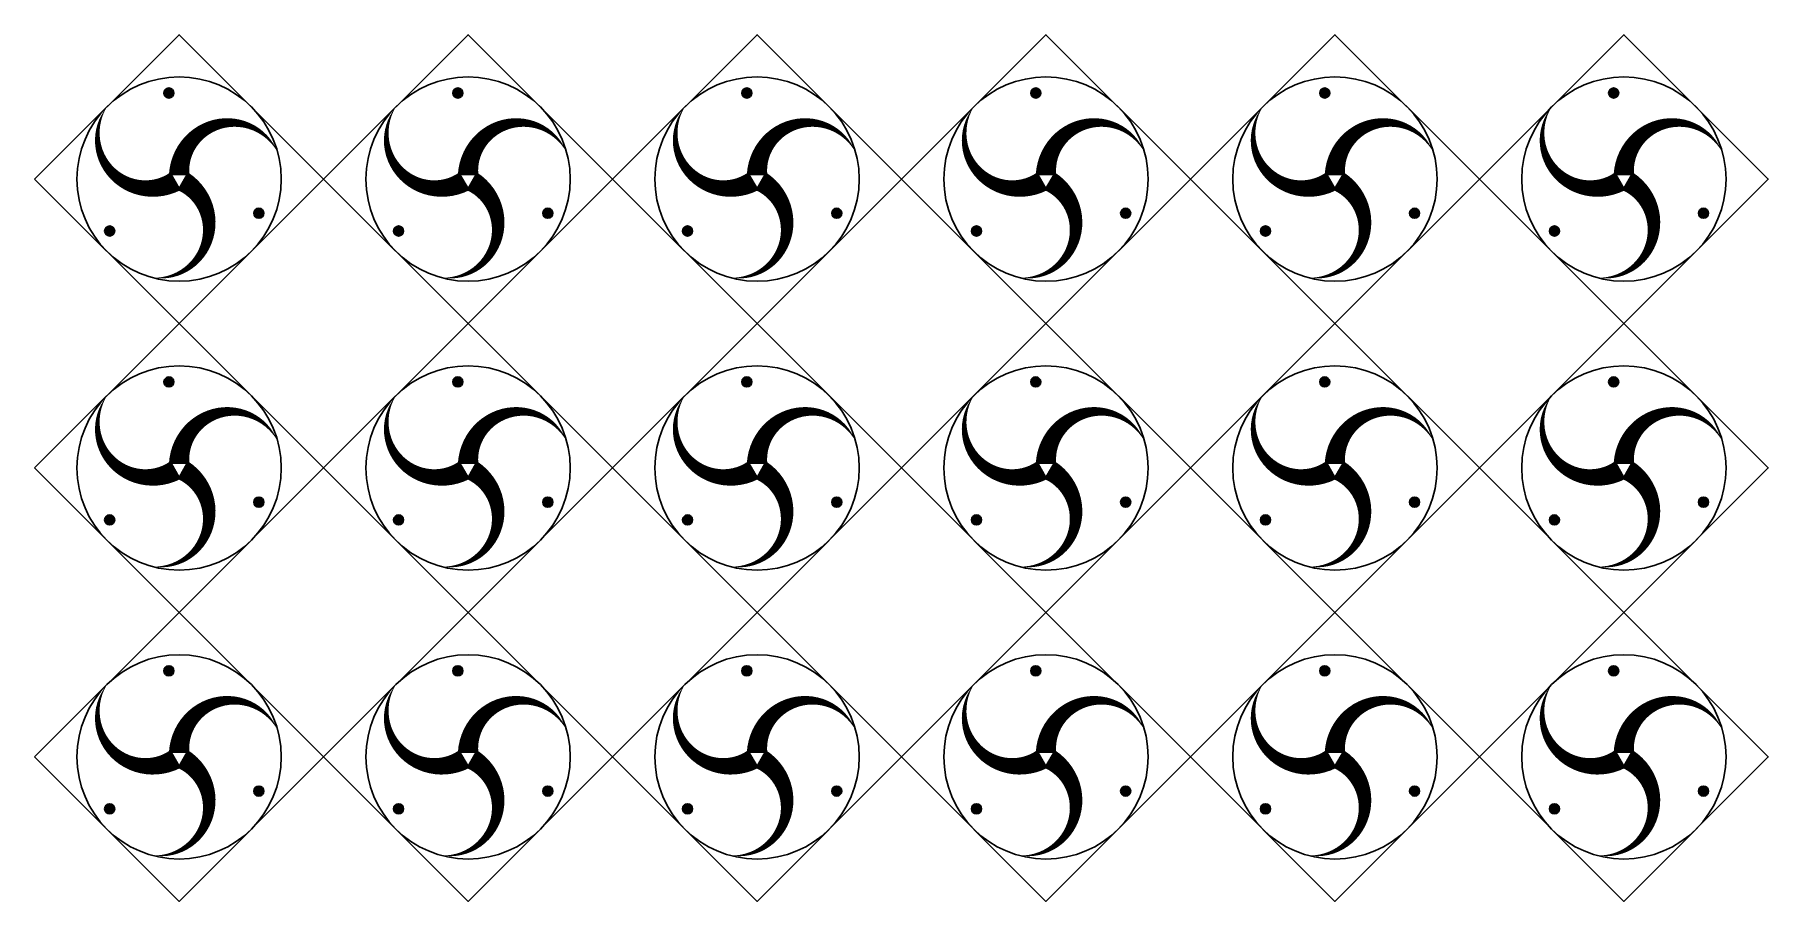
# Model space of a CAD drawing. Header units: millimetres. Extents: x 869 to 1293, y 650 to 862.
import ezdxf

# ---------------------------------------------------------------- set-up
doc = ezdxf.new("R2010")
doc.units = ezdxf.units.MM
doc.layers.add('粗实线', color=7, linetype='Continuous', lineweight=30)

msp = doc.modelspace()

# ---------------------------------------------------------------- hatches: boundary and pattern name
at = {"layer": '粗实线'}
h = msp.add_hatch(color=256, dxfattribs=at)
h.set_gradient(color2=(0, 0, 0), one_color=1)
edge = h.paths.add_edge_path()
edge.add_arc((901.55, 847.36), 1.23, 0, 360)
h = msp.add_hatch(color=256, dxfattribs=at)
h.set_gradient(color2=(0, 0, 0), one_color=1)
edge = h.paths.add_edge_path()
edge.add_arc((972.26, 847.36), 1.23, 0, 360)
h = msp.add_hatch(color=256, dxfattribs=at)
h.set_gradient(color2=(0, 0, 0), one_color=1)
edge = h.paths.add_edge_path()
edge.add_arc((1042.97, 847.36), 1.23, 0, 360)
h = msp.add_hatch(color=256, dxfattribs=at)
h.set_gradient(color2=(0, 0, 0), one_color=1)
edge = h.paths.add_edge_path()
edge.add_arc((1113.68, 847.36), 1.23, 0, 360)
h = msp.add_hatch(color=256, dxfattribs=at)
h.set_gradient(color2=(0, 0, 0), one_color=1)
edge = h.paths.add_edge_path()
edge.add_arc((1184.39, 847.36), 1.23, 0, 360)
h = msp.add_hatch(color=256, dxfattribs=at)
h.set_gradient(color2=(0, 0, 0), one_color=1)
edge = h.paths.add_edge_path()
edge.add_arc((1255.1, 847.36), 1.23, 0, 360)
h = msp.add_hatch(color=256, dxfattribs=at)
h.set_gradient(color2=(0, 0, 0), one_color=1)
edge = h.paths.add_edge_path()
edge.add_arc((923.55, 817.92), 1.23, 0, 360)
h = msp.add_hatch(color=256, dxfattribs=at)
h.set_gradient(color2=(0, 0, 0), one_color=1)
edge = h.paths.add_edge_path()
edge.add_arc((994.26, 817.92), 1.23, 0, 360)
h = msp.add_hatch(color=256, dxfattribs=at)
h.set_gradient(color2=(0, 0, 0), one_color=1)
edge = h.paths.add_edge_path()
edge.add_arc((1064.97, 817.92), 1.23, 0, 360)
h = msp.add_hatch(color=256, dxfattribs=at)
h.set_gradient(color2=(0, 0, 0), one_color=1)
edge = h.paths.add_edge_path()
edge.add_arc((1135.68, 817.92), 1.23, 0, 360)
h = msp.add_hatch(color=256, dxfattribs=at)
h.set_gradient(color2=(0, 0, 0), one_color=1)
edge = h.paths.add_edge_path()
edge.add_arc((1206.39, 817.92), 1.23, 0, 360)
h = msp.add_hatch(color=256, dxfattribs=at)
h.set_gradient(color2=(0, 0, 0), one_color=1)
edge = h.paths.add_edge_path()
edge.add_arc((1277.1, 817.92), 1.23, 0, 360)
h = msp.add_hatch(color=256, dxfattribs=at)
h.set_gradient(color2=(0, 0, 0), one_color=1)
edge = h.paths.add_edge_path()
edge.add_arc((887.05, 813.58), 1.23, 0, 360)
h = msp.add_hatch(color=256, dxfattribs=at)
h.set_gradient(color2=(0, 0, 0), one_color=1)
edge = h.paths.add_edge_path()
edge.add_arc((957.76, 813.58), 1.23, 0, 360)
h = msp.add_hatch(color=256, dxfattribs=at)
h.set_gradient(color2=(0, 0, 0), one_color=1)
edge = h.paths.add_edge_path()
edge.add_arc((1028.47, 813.58), 1.23, 0, 360)
h = msp.add_hatch(color=256, dxfattribs=at)
h.set_gradient(color2=(0, 0, 0), one_color=1)
edge = h.paths.add_edge_path()
edge.add_arc((1099.18, 813.58), 1.23, 0, 360)
h = msp.add_hatch(color=256, dxfattribs=at)
h.set_gradient(color2=(0, 0, 0), one_color=1)
edge = h.paths.add_edge_path()
edge.add_arc((1169.89, 813.58), 1.23, 0, 360)
h = msp.add_hatch(color=256, dxfattribs=at)
h.set_gradient(color2=(0, 0, 0), one_color=1)
edge = h.paths.add_edge_path()
edge.add_arc((1240.6, 813.58), 1.23, 0, 360)
h = msp.add_hatch(color=256, dxfattribs=at)
h.set_gradient(color2=(0, 0, 0), one_color=1)
edge = h.paths.add_edge_path()
edge.add_arc((901.55, 776.65), 1.23, 0, 360)
h = msp.add_hatch(color=256, dxfattribs=at)
h.set_gradient(color2=(0, 0, 0), one_color=1)
edge = h.paths.add_edge_path()
edge.add_arc((972.26, 776.65), 1.23, 0, 360)
h = msp.add_hatch(color=256, dxfattribs=at)
h.set_gradient(color2=(0, 0, 0), one_color=1)
edge = h.paths.add_edge_path()
edge.add_arc((1042.97, 776.65), 1.23, 0, 360)
h = msp.add_hatch(color=256, dxfattribs=at)
h.set_gradient(color2=(0, 0, 0), one_color=1)
edge = h.paths.add_edge_path()
edge.add_arc((1113.68, 776.65), 1.23, 0, 360)
h = msp.add_hatch(color=256, dxfattribs=at)
h.set_gradient(color2=(0, 0, 0), one_color=1)
edge = h.paths.add_edge_path()
edge.add_arc((1184.39, 776.65), 1.23, 0, 360)
h = msp.add_hatch(color=256, dxfattribs=at)
h.set_gradient(color2=(0, 0, 0), one_color=1)
edge = h.paths.add_edge_path()
edge.add_arc((1255.1, 776.65), 1.23, 0, 360)
h = msp.add_hatch(color=256, dxfattribs=at)
h.set_gradient(color2=(0, 0, 0), one_color=1)
edge = h.paths.add_edge_path()
edge.add_arc((923.55, 747.21), 1.23, 0, 360)
h = msp.add_hatch(color=256, dxfattribs=at)
h.set_gradient(color2=(0, 0, 0), one_color=1)
edge = h.paths.add_edge_path()
edge.add_arc((994.26, 747.21), 1.23, 0, 360)
h = msp.add_hatch(color=256, dxfattribs=at)
h.set_gradient(color2=(0, 0, 0), one_color=1)
edge = h.paths.add_edge_path()
edge.add_arc((1064.97, 747.21), 1.23, 0, 360)
h = msp.add_hatch(color=256, dxfattribs=at)
h.set_gradient(color2=(0, 0, 0), one_color=1)
edge = h.paths.add_edge_path()
edge.add_arc((1135.68, 747.21), 1.23, 0, 360)
h = msp.add_hatch(color=256, dxfattribs=at)
h.set_gradient(color2=(0, 0, 0), one_color=1)
edge = h.paths.add_edge_path()
edge.add_arc((1206.39, 747.21), 1.23, 0, 360)
h = msp.add_hatch(color=256, dxfattribs=at)
h.set_gradient(color2=(0, 0, 0), one_color=1)
edge = h.paths.add_edge_path()
edge.add_arc((1277.1, 747.21), 1.23, 0, 360)
h = msp.add_hatch(color=256, dxfattribs=at)
h.set_gradient(color2=(0, 0, 0), one_color=1)
edge = h.paths.add_edge_path()
edge.add_arc((887.05, 742.87), 1.23, 0, 360)
h = msp.add_hatch(color=256, dxfattribs=at)
h.set_gradient(color2=(0, 0, 0), one_color=1)
edge = h.paths.add_edge_path()
edge.add_arc((957.76, 742.87), 1.23, 0, 360)
h = msp.add_hatch(color=256, dxfattribs=at)
h.set_gradient(color2=(0, 0, 0), one_color=1)
edge = h.paths.add_edge_path()
edge.add_arc((1028.47, 742.87), 1.23, 0, 360)
h = msp.add_hatch(color=256, dxfattribs=at)
h.set_gradient(color2=(0, 0, 0), one_color=1)
edge = h.paths.add_edge_path()
edge.add_arc((1099.18, 742.87), 1.23, 0, 360)
h = msp.add_hatch(color=256, dxfattribs=at)
h.set_gradient(color2=(0, 0, 0), one_color=1)
edge = h.paths.add_edge_path()
edge.add_arc((1169.89, 742.87), 1.23, 0, 360)
h = msp.add_hatch(color=256, dxfattribs=at)
h.set_gradient(color2=(0, 0, 0), one_color=1)
edge = h.paths.add_edge_path()
edge.add_arc((1240.6, 742.87), 1.23, 0, 360)
h = msp.add_hatch(color=256, dxfattribs=at)
h.set_gradient(color2=(0, 0, 0), one_color=1)
edge = h.paths.add_edge_path()
edge.add_arc((901.55, 705.94), 1.23, 0, 360)
h = msp.add_hatch(color=256, dxfattribs=at)
h.set_gradient(color2=(0, 0, 0), one_color=1)
edge = h.paths.add_edge_path()
edge.add_arc((972.26, 705.94), 1.23, 0, 360)
h = msp.add_hatch(color=256, dxfattribs=at)
h.set_gradient(color2=(0, 0, 0), one_color=1)
edge = h.paths.add_edge_path()
edge.add_arc((1042.97, 705.94), 1.23, 0, 360)
h = msp.add_hatch(color=256, dxfattribs=at)
h.set_gradient(color2=(0, 0, 0), one_color=1)
edge = h.paths.add_edge_path()
edge.add_arc((1113.68, 705.94), 1.23, 0, 360)
h = msp.add_hatch(color=256, dxfattribs=at)
h.set_gradient(color2=(0, 0, 0), one_color=1)
edge = h.paths.add_edge_path()
edge.add_arc((1184.39, 705.94), 1.23, 0, 360)
h = msp.add_hatch(color=256, dxfattribs=at)
h.set_gradient(color2=(0, 0, 0), one_color=1)
edge = h.paths.add_edge_path()
edge.add_arc((1255.1, 705.94), 1.23, 0, 360)
h = msp.add_hatch(color=256, dxfattribs=at)
h.set_gradient(color2=(0, 0, 0), one_color=1)
edge = h.paths.add_edge_path()
edge.add_arc((923.55, 676.5), 1.23, 0, 360)
h = msp.add_hatch(color=256, dxfattribs=at)
h.set_gradient(color2=(0, 0, 0), one_color=1)
edge = h.paths.add_edge_path()
edge.add_arc((994.26, 676.5), 1.23, 0, 360)
h = msp.add_hatch(color=256, dxfattribs=at)
h.set_gradient(color2=(0, 0, 0), one_color=1)
edge = h.paths.add_edge_path()
edge.add_arc((1064.97, 676.5), 1.23, 0, 360)
h = msp.add_hatch(color=256, dxfattribs=at)
h.set_gradient(color2=(0, 0, 0), one_color=1)
edge = h.paths.add_edge_path()
edge.add_arc((1135.68, 676.5), 1.23, 0, 360)
h = msp.add_hatch(color=256, dxfattribs=at)
h.set_gradient(color2=(0, 0, 0), one_color=1)
edge = h.paths.add_edge_path()
edge.add_arc((1206.39, 676.5), 1.23, 0, 360)
h = msp.add_hatch(color=256, dxfattribs=at)
h.set_gradient(color2=(0, 0, 0), one_color=1)
edge = h.paths.add_edge_path()
edge.add_arc((1277.1, 676.5), 1.23, 0, 360)
h = msp.add_hatch(color=256, dxfattribs=at)
h.set_gradient(color2=(0, 0, 0), one_color=1)
edge = h.paths.add_edge_path()
edge.add_arc((887.05, 672.16), 1.23, 0, 360)
h = msp.add_hatch(color=256, dxfattribs=at)
h.set_gradient(color2=(0, 0, 0), one_color=1)
edge = h.paths.add_edge_path()
edge.add_arc((957.76, 672.16), 1.23, 0, 360)
h = msp.add_hatch(color=256, dxfattribs=at)
h.set_gradient(color2=(0, 0, 0), one_color=1)
edge = h.paths.add_edge_path()
edge.add_arc((1028.47, 672.16), 1.23, 0, 360)
h = msp.add_hatch(color=256, dxfattribs=at)
h.set_gradient(color2=(0, 0, 0), one_color=1)
edge = h.paths.add_edge_path()
edge.add_arc((1099.18, 672.16), 1.23, 0, 360)
h = msp.add_hatch(color=256, dxfattribs=at)
h.set_gradient(color2=(0, 0, 0), one_color=1)
edge = h.paths.add_edge_path()
edge.add_arc((1169.89, 672.16), 1.23, 0, 360)
h = msp.add_hatch(color=256, dxfattribs=at)
h.set_gradient(color2=(0, 0, 0), one_color=1)
edge = h.paths.add_edge_path()
edge.add_arc((1240.6, 672.16), 1.23, 0, 360)

# ---------------------------------------------------------------- linework, layer by layer
for points in [[(868.69, 826.29), (904.05, 790.93), (939.4, 826.29), (904.05, 861.64)], [(939.4, 826.29), (974.76, 790.93), (1010.11, 826.29), (974.76, 861.64)], [(1010.11, 826.29), (1045.47, 790.93), (1080.82, 826.29), (1045.47, 861.64)], [(1080.82, 826.29), (1116.18, 790.93), (1151.53, 826.29), (1116.18, 861.64)], [(1151.53, 826.29), (1186.89, 790.93), (1222.24, 826.29), (1186.89, 861.64)], [(1222.24, 826.29), (1257.6, 790.93), (1292.95, 826.29), (1257.6, 861.64)], [(904.05, 824), (906.03, 827.43), (902.06, 827.43)], [(974.76, 824), (976.74, 827.43), (972.77, 827.43)], [(1045.47, 824), (1047.45, 827.43), (1043.48, 827.43)], [(1116.18, 824), (1118.16, 827.43), (1114.19, 827.43)], [(1186.89, 824), (1188.87, 827.43), (1184.9, 827.43)], [(1257.6, 824), (1259.58, 827.43), (1255.61, 827.43)], [(868.69, 755.58), (904.05, 720.22), (939.4, 755.58), (904.05, 790.93)], [(939.4, 755.58), (974.76, 720.22), (1010.11, 755.58), (974.76, 790.93)], [(1010.11, 755.58), (1045.47, 720.22), (1080.82, 755.58), (1045.47, 790.93)], [(1080.82, 755.58), (1116.18, 720.22), (1151.53, 755.58), (1116.18, 790.93)], [(1151.53, 755.58), (1186.89, 720.22), (1222.24, 755.58), (1186.89, 790.93)], [(1222.24, 755.58), (1257.6, 720.22), (1292.95, 755.58), (1257.6, 790.93)], [(904.05, 753.29), (906.03, 756.72), (902.06, 756.72)], [(974.76, 753.29), (976.74, 756.72), (972.77, 756.72)], [(1045.47, 753.29), (1047.45, 756.72), (1043.48, 756.72)], [(1116.18, 753.29), (1118.16, 756.72), (1114.19, 756.72)], [(1186.89, 753.29), (1188.87, 756.72), (1184.9, 756.72)], [(1257.6, 753.29), (1259.58, 756.72), (1255.61, 756.72)], [(868.69, 684.87), (904.05, 649.51), (939.4, 684.87), (904.05, 720.22)], [(939.4, 684.87), (974.76, 649.51), (1010.11, 684.87), (974.76, 720.22)], [(1010.11, 684.87), (1045.47, 649.51), (1080.82, 684.87), (1045.47, 720.22)], [(1080.82, 684.87), (1116.18, 649.51), (1151.53, 684.87), (1116.18, 720.22)], [(1151.53, 684.87), (1186.89, 649.51), (1222.24, 684.87), (1186.89, 720.22)], [(1222.24, 684.87), (1257.6, 649.51), (1292.95, 684.87), (1257.6, 720.22)], [(904.05, 682.58), (906.03, 686.01), (902.06, 686.01)], [(974.76, 682.58), (976.74, 686.01), (972.77, 686.01)], [(1045.47, 682.58), (1047.45, 686.01), (1043.48, 686.01)], [(1116.18, 682.58), (1118.16, 686.01), (1114.19, 686.01)], [(1186.89, 682.58), (1188.87, 686.01), (1184.9, 686.01)], [(1257.6, 682.58), (1259.58, 686.01), (1255.61, 686.01)]]:
    msp.add_lwpolyline(points, close=True, dxfattribs=at)
for points in [[(903.06, 825.71, 5, 0, -0.805084), (886.37, 843.96, 0, 0, -0.385496), (901.55, 847.36, 0, 0, -0.356647)], [(973.77, 825.71, 5, 0, -0.805084), (957.08, 843.96, 0, 0, -0.385496), (972.26, 847.36, 0, 0, -0.356647)], [(1044.48, 825.71, 5, 0, -0.805084), (1027.79, 843.96, 0, 0, -0.385496), (1042.97, 847.36, 0, 0, -0.356647)], [(1115.19, 825.71, 5, 0, -0.805084), (1098.5, 843.96, 0, 0, -0.385496), (1113.68, 847.36, 0, 0, -0.356647)], [(1185.9, 825.71, 5, 0, -0.805084), (1169.21, 843.96, 0, 0, -0.385496), (1184.39, 847.36, 0, 0, -0.356647)], [(1256.61, 825.71, 5, 0, -0.805084), (1239.92, 843.96, 0, 0, -0.385496), (1255.1, 847.36, 0, 0, -0.356647)], [(904.05, 827.43, 5, 0, -0.805084), (928.2, 832.76, 0, 0, -0.385496), (923.55, 817.92, 0, 0, -0.356647)], [(974.76, 827.43, 5, 0, -0.805084), (998.91, 832.76, 0, 0, -0.385496), (994.26, 817.92, 0, 0, -0.356647)], [(1045.47, 827.43, 5, 0, -0.805084), (1069.62, 832.76, 0, 0, -0.385496), (1064.97, 817.92, 0, 0, -0.356647)], [(1116.18, 827.43, 5, 0, -0.805084), (1140.33, 832.76, 0, 0, -0.385496), (1135.68, 817.92, 0, 0, -0.356647)], [(1186.89, 827.43, 5, 0, -0.805084), (1211.04, 832.76, 0, 0, -0.385496), (1206.39, 817.92, 0, 0, -0.356647)], [(1257.6, 827.43, 5, 0, -0.805084), (1281.75, 832.76, 0, 0, -0.385496), (1277.1, 817.92, 0, 0, -0.356647)], [(905.04, 825.71, 5, 0, -0.805084), (897.58, 802.14, 0, 0, -0.385496), (887.05, 813.58, 0, 0, -0.356647)], [(975.75, 825.71, 5, 0, -0.805084), (968.29, 802.14, 0, 0, -0.385496), (957.76, 813.58, 0, 0, -0.356647)], [(1046.46, 825.71, 5, 0, -0.805084), (1039, 802.14, 0, 0, -0.385496), (1028.47, 813.58, 0, 0, -0.356647)], [(1117.17, 825.71, 5, 0, -0.805084), (1109.71, 802.14, 0, 0, -0.385496), (1099.18, 813.58, 0, 0, -0.356647)], [(1187.88, 825.71, 5, 0, -0.805084), (1180.42, 802.14, 0, 0, -0.385496), (1169.89, 813.58, 0, 0, -0.356647)], [(1258.59, 825.71, 5, 0, -0.805084), (1251.13, 802.14, 0, 0, -0.385496), (1240.6, 813.58, 0, 0, -0.356647)], [(903.06, 755, 5, 0, -0.805084), (886.37, 773.25, 0, 0, -0.385496), (901.55, 776.65, 0, 0, -0.356647)], [(973.77, 755, 5, 0, -0.805084), (957.08, 773.25, 0, 0, -0.385496), (972.26, 776.65, 0, 0, -0.356647)], [(1044.48, 755, 5, 0, -0.805084), (1027.79, 773.25, 0, 0, -0.385496), (1042.97, 776.65, 0, 0, -0.356647)], [(1115.19, 755, 5, 0, -0.805084), (1098.5, 773.25, 0, 0, -0.385496), (1113.68, 776.65, 0, 0, -0.356647)], [(1185.9, 755, 5, 0, -0.805084), (1169.21, 773.25, 0, 0, -0.385496), (1184.39, 776.65, 0, 0, -0.356647)], [(1256.61, 755, 5, 0, -0.805084), (1239.92, 773.25, 0, 0, -0.385496), (1255.1, 776.65, 0, 0, -0.356647)], [(904.05, 756.72, 5, 0, -0.805084), (928.2, 762.05, 0, 0, -0.385496), (923.55, 747.21, 0, 0, -0.356647)], [(974.76, 756.72, 5, 0, -0.805084), (998.91, 762.05, 0, 0, -0.385496), (994.26, 747.21, 0, 0, -0.356647)], [(1045.47, 756.72, 5, 0, -0.805084), (1069.62, 762.05, 0, 0, -0.385496), (1064.97, 747.21, 0, 0, -0.356647)], [(1116.18, 756.72, 5, 0, -0.805084), (1140.33, 762.05, 0, 0, -0.385496), (1135.68, 747.21, 0, 0, -0.356647)], [(1186.89, 756.72, 5, 0, -0.805084), (1211.04, 762.05, 0, 0, -0.385496), (1206.39, 747.21, 0, 0, -0.356647)], [(1257.6, 756.72, 5, 0, -0.805084), (1281.75, 762.05, 0, 0, -0.385496), (1277.1, 747.21, 0, 0, -0.356647)], [(905.04, 755, 5, 0, -0.805084), (897.58, 731.43, 0, 0, -0.385496), (887.05, 742.87, 0, 0, -0.356647)], [(975.75, 755, 5, 0, -0.805084), (968.29, 731.43, 0, 0, -0.385496), (957.76, 742.87, 0, 0, -0.356647)], [(1046.46, 755, 5, 0, -0.805084), (1039, 731.43, 0, 0, -0.385496), (1028.47, 742.87, 0, 0, -0.356647)], [(1117.17, 755, 5, 0, -0.805084), (1109.71, 731.43, 0, 0, -0.385496), (1099.18, 742.87, 0, 0, -0.356647)], [(1187.88, 755, 5, 0, -0.805084), (1180.42, 731.43, 0, 0, -0.385496), (1169.89, 742.87, 0, 0, -0.356647)], [(1258.59, 755, 5, 0, -0.805084), (1251.13, 731.43, 0, 0, -0.385496), (1240.6, 742.87, 0, 0, -0.356647)], [(903.06, 684.29, 5, 0, -0.805084), (886.37, 702.54, 0, 0, -0.385496), (901.55, 705.94, 0, 0, -0.356647)], [(973.77, 684.29, 5, 0, -0.805084), (957.08, 702.54, 0, 0, -0.385496), (972.26, 705.94, 0, 0, -0.356647)], [(1044.48, 684.29, 5, 0, -0.805084), (1027.79, 702.54, 0, 0, -0.385496), (1042.97, 705.94, 0, 0, -0.356647)], [(1115.19, 684.29, 5, 0, -0.805084), (1098.5, 702.54, 0, 0, -0.385496), (1113.68, 705.94, 0, 0, -0.356647)], [(1185.9, 684.29, 5, 0, -0.805084), (1169.21, 702.54, 0, 0, -0.385496), (1184.39, 705.94, 0, 0, -0.356647)], [(1256.61, 684.29, 5, 0, -0.805084), (1239.92, 702.54, 0, 0, -0.385496), (1255.1, 705.94, 0, 0, -0.356647)], [(904.05, 686.01, 5, 0, -0.805084), (928.2, 691.34, 0, 0, -0.385496), (923.55, 676.5, 0, 0, -0.356647)], [(974.76, 686.01, 5, 0, -0.805084), (998.91, 691.34, 0, 0, -0.385496), (994.26, 676.5, 0, 0, -0.356647)], [(1045.47, 686.01, 5, 0, -0.805084), (1069.62, 691.34, 0, 0, -0.385496), (1064.97, 676.5, 0, 0, -0.356647)], [(1116.18, 686.01, 5, 0, -0.805084), (1140.33, 691.34, 0, 0, -0.385496), (1135.68, 676.5, 0, 0, -0.356647)], [(1186.89, 686.01, 5, 0, -0.805084), (1211.04, 691.34, 0, 0, -0.385496), (1206.39, 676.5, 0, 0, -0.356647)], [(1257.6, 686.01, 5, 0, -0.805084), (1281.75, 691.34, 0, 0, -0.385496), (1277.1, 676.5, 0, 0, -0.356647)], [(905.04, 684.29, 5, 0, -0.805084), (897.58, 660.72, 0, 0, -0.385496), (887.05, 672.16, 0, 0, -0.356647)], [(975.75, 684.29, 5, 0, -0.805084), (968.29, 660.72, 0, 0, -0.385496), (957.76, 672.16, 0, 0, -0.356647)], [(1046.46, 684.29, 5, 0, -0.805084), (1039, 660.72, 0, 0, -0.385496), (1028.47, 672.16, 0, 0, -0.356647)], [(1117.17, 684.29, 5, 0, -0.805084), (1109.71, 660.72, 0, 0, -0.385496), (1099.18, 672.16, 0, 0, -0.356647)], [(1187.88, 684.29, 5, 0, -0.805084), (1180.42, 660.72, 0, 0, -0.385496), (1169.89, 672.16, 0, 0, -0.356647)], [(1258.59, 684.29, 5, 0, -0.805084), (1251.13, 660.72, 0, 0, -0.385496), (1240.6, 672.16, 0, 0, -0.356647)]]:
    msp.add_lwpolyline(points, format="xyseb", dxfattribs=at)
for centre, radius in [((904.05, 826.29), 25), ((901.55, 847.36), 1.23), ((974.76, 826.29), 25), ((972.26, 847.36), 1.23), ((1045.47, 826.29), 25), ((1042.97, 847.36), 1.23), ((1116.18, 826.29), 25), ((1113.68, 847.36), 1.23), ((1186.89, 826.29), 25), ((1184.39, 847.36), 1.23), ((1257.6, 826.29), 25), ((1255.1, 847.36), 1.23), ((923.55, 817.92), 1.23), ((994.26, 817.92), 1.23), ((1064.97, 817.92), 1.23), ((1135.68, 817.92), 1.23), ((1206.39, 817.92), 1.23), ((1277.1, 817.92), 1.23), ((887.05, 813.58), 1.23), ((957.76, 813.58), 1.23), ((1028.47, 813.58), 1.23), ((1099.18, 813.58), 1.23), ((1169.89, 813.58), 1.23), ((1240.6, 813.58), 1.23), ((904.05, 755.58), 25), ((901.55, 776.65), 1.23), ((974.76, 755.58), 25), ((972.26, 776.65), 1.23), ((1045.47, 755.58), 25), ((1042.97, 776.65), 1.23), ((1116.18, 755.58), 25), ((1113.68, 776.65), 1.23), ((1186.89, 755.58), 25), ((1184.39, 776.65), 1.23), ((1257.6, 755.58), 25), ((1255.1, 776.65), 1.23), ((923.55, 747.21), 1.23), ((994.26, 747.21), 1.23), ((1064.97, 747.21), 1.23), ((1135.68, 747.21), 1.23), ((1206.39, 747.21), 1.23), ((1277.1, 747.21), 1.23), ((887.05, 742.87), 1.23), ((957.76, 742.87), 1.23), ((1028.47, 742.87), 1.23), ((1099.18, 742.87), 1.23), ((1169.89, 742.87), 1.23), ((1240.6, 742.87), 1.23), ((904.05, 684.87), 25), ((974.76, 684.87), 25), ((1045.47, 684.87), 25), ((1116.18, 684.87), 25), ((1186.89, 684.87), 25), ((1257.6, 684.87), 25), ((901.55, 705.94), 1.23), ((972.26, 705.94), 1.23), ((1042.97, 705.94), 1.23), ((1113.68, 705.94), 1.23), ((1184.39, 705.94), 1.23), ((1255.1, 705.94), 1.23), ((923.55, 676.5), 1.23), ((994.26, 676.5), 1.23), ((1064.97, 676.5), 1.23), ((1135.68, 676.5), 1.23), ((1206.39, 676.5), 1.23), ((1277.1, 676.5), 1.23), ((887.05, 672.16), 1.23), ((957.76, 672.16), 1.23), ((1028.47, 672.16), 1.23), ((1099.18, 672.16), 1.23), ((1169.89, 672.16), 1.23), ((1240.6, 672.16), 1.23)]:
    msp.add_circle(centre, radius, dxfattribs=at)

doc.saveas('drawing.dxf')
